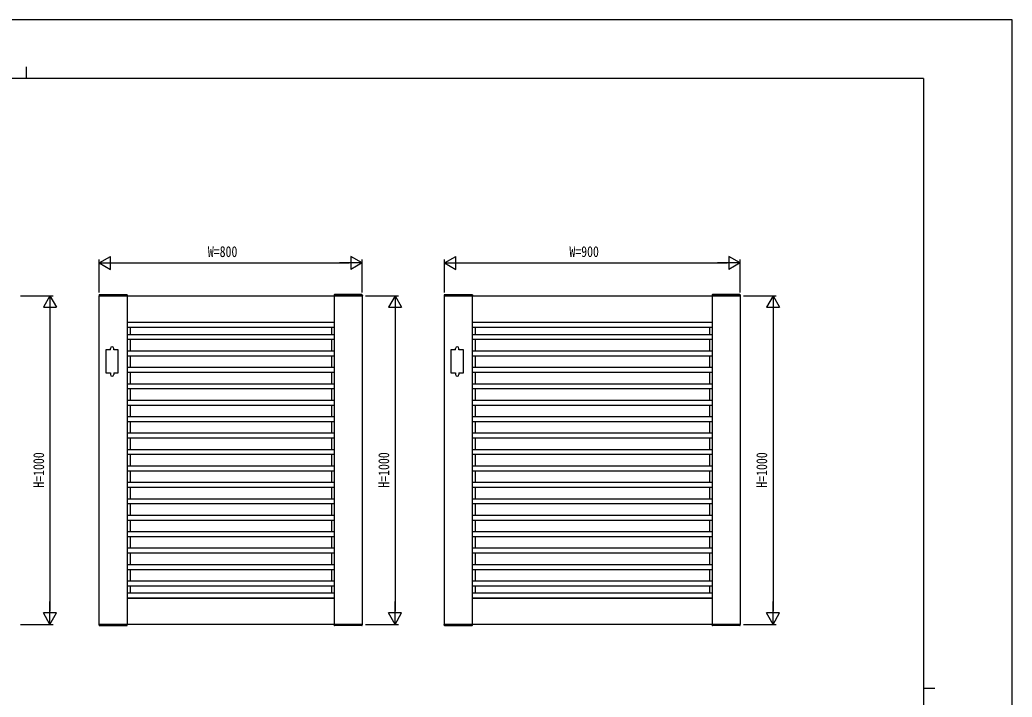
# Model space of a CAD drawing. Units: millimetres on the paper. Extents: x -297 to 297, y -210 to 210.
# Drawn here: x -4.9 to 297, y 3.9 to 210 of the extents above; entities that cross this region are included whole.
import ezdxf
from ezdxf.enums import TextEntityAlignment as Align

# ---------------------------------------------------------------- set-up
doc = ezdxf.new("R2010")
doc.units = ezdxf.units.MM
for name, color, linetype in [('0-2_YKK_A1', 4, 'Continuous'), ('0-3_YKK_D', 6, 'Continuous'), ('0-4_YKK_ZWAK', 7, 'Continuous')]:
    doc.layers.add(name, color=color, linetype=linetype)
doc.styles.add('ＭＳ ゴシック', font='')
doc.styles.get('ＭＳ ゴシック').set_extended_font_data('MS Gothic')

msp = doc.modelspace()

# ---------------------------------------------------------------- linework, layer by layer
at = {"layer": '0-2_YKK_A1'}
for p, q in [((19.209, 126.287), (19.196, 126.032)), ((19.196, 126.032), (27.796, 126.032)), ((19.309, 126.382), (27.682, 126.382)), ((27.746, 126.032), (27.746, 26.032)), ((27.782, 126.287), (27.796, 126.032)), ((90.709, 126.287), (90.696, 126.032)), ((99.296, 126.032), (90.696, 126.032)), ((90.746, 126.032), (90.746, 26.032)), ((99.182, 126.382), (90.809, 126.382)), ((99.282, 126.287), (99.296, 126.032)), ((124.209, 126.287), (124.196, 126.032)), ((124.196, 126.032), (132.796, 126.032)), ((124.309, 126.382), (132.682, 126.382)), ((132.746, 126.032), (132.746, 26.032)), ((132.782, 126.287), (132.796, 126.032)), ((205.709, 126.287), (205.696, 126.032)), ((214.296, 126.032), (205.696, 126.032)), ((205.746, 126.032), (205.746, 26.032)), ((214.182, 126.382), (205.809, 126.382)), ((214.282, 126.287), (214.296, 126.032)), ((27.746, 118.032), (90.746, 118.032)), ((27.746, 117.952), (90.746, 117.952)), ((28.626, 118.032), (28.626, 117.952)), ((89.866, 118.032), (89.866, 117.952)), ((132.746, 118.032), (205.746, 118.032)), ((132.746, 117.952), (205.746, 117.952)), ((133.626, 118.032), (133.626, 117.952)), ((204.866, 118.032), (204.866, 117.952)), ((27.746, 116.452), (90.746, 116.452)), ((28.626, 116.452), (28.626, 114.282)), ((89.866, 116.452), (89.866, 114.282)), ((132.746, 116.452), (205.746, 116.452)), ((133.626, 116.452), (133.626, 114.282)), ((204.866, 116.452), (204.866, 114.282)), ((27.746, 114.282), (90.746, 114.282)), ((27.746, 112.782), (90.746, 112.782)), ((28.626, 112.782), (28.626, 109.282)), ((89.866, 112.782), (89.866, 109.282)), ((132.746, 114.282), (205.746, 114.282)), ((132.746, 112.782), (205.746, 112.782)), ((133.626, 112.782), (133.626, 109.282)), ((204.866, 112.782), (204.866, 109.282)), ((22.646, 109.532), (22.646, 110.032)), ((23.646, 109.532), (23.646, 110.032)), ((27.746, 109.282), (90.746, 109.282)), ((127.646, 109.532), (127.646, 110.032)), ((128.646, 109.532), (128.646, 110.032)), ((132.746, 109.282), (205.746, 109.282)), ((27.746, 107.782), (90.746, 107.782)), ((28.626, 107.782), (28.626, 104.282)), ((89.866, 107.782), (89.866, 104.282)), ((132.746, 107.782), (205.746, 107.782)), ((133.626, 107.782), (133.626, 104.282)), ((204.866, 107.782), (204.866, 104.282)), ((27.746, 104.282), (90.746, 104.282)), ((27.746, 102.782), (90.746, 102.782)), ((28.626, 102.782), (28.626, 99.282)), ((89.866, 102.782), (89.866, 99.282)), ((132.746, 104.282), (205.746, 104.282)), ((132.746, 102.782), (205.746, 102.782)), ((133.626, 102.782), (133.626, 99.282)), ((204.866, 102.782), (204.866, 99.282)), ((22.646, 102.532), (22.646, 102.032)), ((23.646, 102.532), (23.646, 102.032)), ((127.646, 102.532), (127.646, 102.032)), ((128.646, 102.532), (128.646, 102.032)), ((27.746, 99.282), (90.746, 99.282)), ((27.746, 97.782), (90.746, 97.782)), ((28.626, 97.782), (28.626, 94.282)), ((89.866, 97.782), (89.866, 94.282)), ((132.746, 99.282), (205.746, 99.282)), ((132.746, 97.782), (205.746, 97.782)), ((133.626, 97.782), (133.626, 94.282)), ((204.866, 97.782), (204.866, 94.282)), ((27.746, 94.282), (90.746, 94.282)), ((132.746, 94.282), (205.746, 94.282)), ((27.746, 92.782), (90.746, 92.782)), ((28.626, 92.782), (28.626, 89.282)), ((89.866, 92.782), (89.866, 89.282)), ((132.746, 92.782), (205.746, 92.782)), ((133.626, 92.782), (133.626, 89.282)), ((204.866, 92.782), (204.866, 89.282)), ((27.746, 89.282), (90.746, 89.282)), ((27.746, 87.782), (90.746, 87.782)), ((28.626, 87.782), (28.626, 84.282)), ((89.866, 87.782), (89.866, 84.282)), ((132.746, 89.282), (205.746, 89.282)), ((132.746, 87.782), (205.746, 87.782)), ((133.626, 87.782), (133.626, 84.282)), ((204.866, 87.782), (204.866, 84.282)), ((27.746, 84.282), (90.746, 84.282)), ((27.746, 82.782), (90.746, 82.782)), ((28.626, 82.782), (28.626, 79.282)), ((89.866, 82.782), (89.866, 79.282)), ((132.746, 84.282), (205.746, 84.282)), ((132.746, 82.782), (205.746, 82.782)), ((133.626, 82.782), (133.626, 79.282)), ((204.866, 82.782), (204.866, 79.282)), ((27.746, 79.282), (90.746, 79.282)), ((132.746, 79.282), (205.746, 79.282)), ((27.746, 77.782), (90.746, 77.782)), ((28.626, 77.782), (28.626, 74.282)), ((89.866, 77.782), (89.866, 74.282)), ((132.746, 77.782), (205.746, 77.782)), ((133.626, 77.782), (133.626, 74.282)), ((204.866, 77.782), (204.866, 74.282)), ((27.746, 74.282), (90.746, 74.282)), ((27.746, 72.782), (90.746, 72.782)), ((28.626, 72.782), (28.626, 69.282)), ((89.866, 72.782), (89.866, 69.282)), ((132.746, 74.282), (205.746, 74.282)), ((132.746, 72.782), (205.746, 72.782)), ((133.626, 72.782), (133.626, 69.282)), ((204.866, 72.782), (204.866, 69.282)), ((27.746, 69.282), (90.746, 69.282)), ((27.746, 67.782), (90.746, 67.782)), ((28.626, 67.782), (28.626, 64.282)), ((89.866, 67.782), (89.866, 64.282)), ((132.746, 69.282), (205.746, 69.282)), ((132.746, 67.782), (205.746, 67.782)), ((133.626, 67.782), (133.626, 64.282)), ((204.866, 67.782), (204.866, 64.282)), ((27.746, 64.282), (90.746, 64.282)), ((132.746, 64.282), (205.746, 64.282)), ((27.746, 62.782), (90.746, 62.782)), ((28.626, 62.782), (28.626, 59.282)), ((89.866, 62.782), (89.866, 59.282)), ((132.746, 62.782), (205.746, 62.782)), ((133.626, 62.782), (133.626, 59.282)), ((204.866, 62.782), (204.866, 59.282)), ((27.746, 59.282), (90.746, 59.282)), ((27.746, 57.782), (90.746, 57.782)), ((28.626, 57.782), (28.626, 54.282)), ((89.866, 57.782), (89.866, 54.282)), ((132.746, 59.282), (205.746, 59.282)), ((132.746, 57.782), (205.746, 57.782)), ((133.626, 57.782), (133.626, 54.282)), ((204.866, 57.782), (204.866, 54.282)), ((27.746, 54.282), (90.746, 54.282)), ((27.746, 52.782), (90.746, 52.782)), ((28.626, 52.782), (28.626, 49.282)), ((89.866, 52.782), (89.866, 49.282)), ((132.746, 54.282), (205.746, 54.282)), ((132.746, 52.782), (205.746, 52.782)), ((133.626, 52.782), (133.626, 49.282)), ((204.866, 52.782), (204.866, 49.282)), ((27.746, 49.282), (90.746, 49.282)), ((132.746, 49.282), (205.746, 49.282)), ((27.746, 47.782), (90.746, 47.782)), ((28.626, 47.782), (28.626, 44.282)), ((89.866, 47.782), (89.866, 44.282)), ((132.746, 47.782), (205.746, 47.782)), ((133.626, 47.782), (133.626, 44.282)), ((204.866, 47.782), (204.866, 44.282)), ((27.746, 44.282), (90.746, 44.282)), ((27.746, 42.782), (90.746, 42.782)), ((28.626, 42.782), (28.626, 39.282)), ((89.866, 42.782), (89.866, 39.282)), ((132.746, 44.282), (205.746, 44.282)), ((132.746, 42.782), (205.746, 42.782)), ((133.626, 42.782), (133.626, 39.282)), ((204.866, 42.782), (204.866, 39.282)), ((27.746, 39.282), (90.746, 39.282)), ((132.746, 39.282), (205.746, 39.282)), ((27.746, 37.782), (90.746, 37.782)), ((28.626, 37.782), (28.626, 35.612)), ((89.866, 37.782), (89.866, 35.612)), ((132.746, 37.782), (205.746, 37.782)), ((133.626, 37.782), (133.626, 35.612)), ((204.866, 37.782), (204.866, 35.612)), ((27.746, 35.612), (90.746, 35.612)), ((27.746, 34.112), (90.746, 34.112)), ((27.746, 34.032), (90.746, 34.032)), ((28.626, 34.112), (28.626, 34.032)), ((89.866, 34.112), (89.866, 34.032)), ((132.746, 35.612), (205.746, 35.612)), ((132.746, 34.112), (205.746, 34.112)), ((132.746, 34.032), (205.746, 34.032)), ((133.626, 34.112), (133.626, 34.032)), ((204.866, 34.112), (204.866, 34.032)), ((19.196, 26.032), (27.796, 26.032)), ((19.209, 25.777), (19.196, 26.032)), ((19.309, 25.682), (27.682, 25.682)), ((27.782, 25.777), (27.796, 26.032)), ((99.296, 26.032), (90.696, 26.032)), ((90.709, 25.777), (90.696, 26.032)), ((99.182, 25.682), (90.809, 25.682)), ((99.282, 25.777), (99.296, 26.032)), ((124.196, 26.032), (132.796, 26.032)), ((124.209, 25.777), (124.196, 26.032)), ((124.309, 25.682), (132.682, 25.682)), ((132.782, 25.777), (132.796, 26.032)), ((214.296, 26.032), (205.696, 26.032)), ((205.709, 25.777), (205.696, 26.032)), ((214.182, 25.682), (205.809, 25.682)), ((214.282, 25.777), (214.296, 26.032))]:
    msp.add_line(p, q, dxfattribs=at)
for points in [[(19.246, 126.032), (99.246, 126.032), (99.246, 26.032), (19.246, 26.032)], [(124.246, 126.032), (214.246, 126.032), (214.246, 26.032), (124.246, 26.032)]]:
    msp.add_lwpolyline(points, close=True, dxfattribs=at)
for points in [[(22.646, 109.532), (21.246, 109.532), (21.246, 102.532), (22.646, 102.532)], [(23.646, 102.532), (25.046, 102.532), (25.046, 109.532), (23.646, 109.532)], [(127.646, 109.532), (126.246, 109.532), (126.246, 102.532), (127.646, 102.532)], [(128.646, 102.532), (130.046, 102.532), (130.046, 109.532), (128.646, 109.532)]]:
    msp.add_lwpolyline(points, dxfattribs=at)
for centre, radius, start, end in [((19.309, 126.282), 0.1, 90, 177), ((27.682, 126.282), 0.1, 3, 90), ((90.809, 126.282), 0.1, 90, 177), ((99.182, 126.282), 0.1, 3, 90), ((124.309, 126.282), 0.1, 90, 177), ((132.682, 126.282), 0.1, 3, 90), ((205.809, 126.282), 0.1, 90, 177), ((214.182, 126.282), 0.1, 3, 90), ((23.146, 110.032), 0.5, 0, 180), ((128.146, 110.032), 0.5, 0, 180), ((23.146, 102.032), 0.5, 180, 0), ((128.146, 102.032), 0.5, 180, 0), ((19.309, 25.782), 0.1, 183, 270), ((27.682, 25.782), 0.1, 270, 357), ((90.809, 25.782), 0.1, 183, 270), ((99.182, 25.782), 0.1, 270, 357), ((124.309, 25.782), 0.1, 183, 270), ((132.682, 25.782), 0.1, 270, 357), ((205.809, 25.782), 0.1, 183, 270), ((214.182, 25.782), 0.1, 270, 357)]:
    msp.add_arc(centre, radius, start, end, dxfattribs=at)
at = {"layer": '0-3_YKK_D'}
for p, q in [((19.246, 136.032), (22.71, 138.032)), ((19.246, 127.032), (19.246, 137.032)), ((19.246, 136.032), (22.71, 134.032)), ((19.246, 136.032), (26.174, 136.032)), ((22.71, 134.032), (22.71, 138.032)), ((23.246, 136.032), (95.246, 136.032)), ((99.246, 136.032), (92.317, 136.032)), ((99.246, 136.032), (95.782, 138.032)), ((95.782, 138.032), (95.782, 134.032)), ((99.246, 136.032), (95.782, 134.032)), ((99.246, 127.032), (99.246, 137.032)), ((124.246, 136.032), (127.71, 138.032)), ((124.246, 127.032), (124.246, 137.032)), ((124.246, 136.032), (127.71, 134.032)), ((124.246, 136.032), (131.174, 136.032)), ((127.71, 134.032), (127.71, 138.032)), ((128.246, 136.032), (210.246, 136.032)), ((214.246, 136.032), (207.317, 136.032)), ((214.246, 136.032), (210.782, 138.032)), ((210.782, 138.032), (210.782, 134.032)), ((214.246, 136.032), (210.782, 134.032)), ((214.246, 127.032), (214.246, 137.032)), ((-4.754, 126.032), (5.246, 126.032)), ((4.246, 126.032), (2.246, 122.568)), ((4.246, 126.032), (6.246, 122.568)), ((4.246, 126.032), (4.246, 119.104)), ((100.246, 126.032), (110.246, 126.032)), ((109.246, 126.032), (107.246, 122.568)), ((109.246, 126.032), (111.246, 122.568)), ((109.246, 126.032), (109.246, 119.104)), ((215.246, 126.032), (225.246, 126.032)), ((224.246, 126.032), (222.246, 122.568)), ((224.246, 126.032), (226.246, 122.568)), ((224.246, 126.032), (224.246, 119.104)), ((2.246, 122.568), (6.246, 122.568)), ((4.246, 122.032), (4.246, 30.032)), ((107.246, 122.568), (111.246, 122.568)), ((109.246, 122.032), (109.246, 30.032)), ((222.246, 122.568), (226.246, 122.568)), ((224.246, 122.032), (224.246, 30.032)), ((4.246, 26.032), (4.246, 32.96)), ((109.246, 26.032), (109.246, 32.96)), ((224.246, 26.032), (224.246, 32.96)), ((4.246, 26.032), (2.246, 29.496)), ((6.246, 29.496), (2.246, 29.496)), ((4.246, 26.032), (6.246, 29.496)), ((109.246, 26.032), (107.246, 29.496)), ((111.246, 29.496), (107.246, 29.496)), ((109.246, 26.032), (111.246, 29.496)), ((224.246, 26.032), (222.246, 29.496)), ((226.246, 29.496), (222.246, 29.496)), ((224.246, 26.032), (226.246, 29.496)), ((-4.754, 26.032), (5.246, 26.032)), ((100.246, 26.032), (110.246, 26.032)), ((215.246, 26.032), (225.246, 26.032))]:
    msp.add_line(p, q, dxfattribs=at)
at = {"layer": '0-4_YKK_ZWAK'}
for p, q in [((-2.999, 195.65), (-2.999, 192.15)), ((270.001, 192.15), (-275.999, 192.15)), ((270.001, 192.15), (270.001, -178.85)), ((270.001, 6.65), (273.501, 6.65))]:
    msp.add_line(p, q, dxfattribs=at)
msp.add_lwpolyline([(-297, -210), (297, -210), (297, 210), (-297, 210)], close=True, dxfattribs=at)

# ---------------------------------------------------------------- texts
at = {"layer": '0-3_YKK_D', "style": 'ＭＳ ゴシック', "width": 0.8}
for s, p in [('W=800', (52.286, 136.832)), ('W=900', (162.286, 136.832))]:
    msp.add_text(s, height=3.299, dxfattribs=at).set_placement(p, align=Align.BOTTOM_LEFT)
for p in [(3.446, 67.632), (108.446, 67.632), (223.446, 67.632)]:
    msp.add_text('H=1000', height=3.299, rotation=90, dxfattribs=at).set_placement(p, align=Align.BOTTOM_LEFT)

doc.saveas('drawing.dxf')
